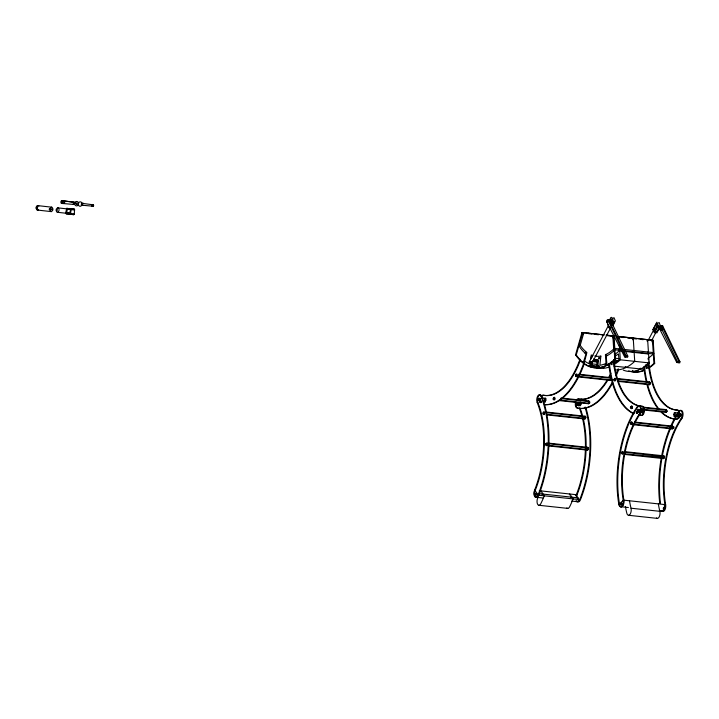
<?xml version="1.0" encoding="UTF-8"?>
<svg xmlns="http://www.w3.org/2000/svg" width="719" height="719" viewBox="0 0 719 719"><rect width="100%" height="100%" fill="white"/><g stroke="black" fill="none" stroke-linecap="round" stroke-linejoin="round"><path stroke-width="1.08" d="M590.65 363.014L589.634 361.531M656.195 332.573L656.905 332.888L660.473 326.013L659.116 322.472L658.397 323.065M62.319 201.823C61.358 200.295 61.394 203.423 62.14 202.3M61.978 201.778C60.639 200.466 61.96 204.547 62.274 201.877M65.914 213.031L66.202 213.822L73.841 214.666L74.336 213.885L74.515 209.166L66.642 208.384L65.923 212.959L70.058 213.408L70.48 209.544L66.346 209.022M73.841 214.666L70.516 214.307L71.118 208.789L74.443 209.148M583.621 362.223L584.25 361.576L584.098 362.762L583.424 361.414L583.082 362.592L583.648 362.043M590.488 365.656L590.829 366.331L591.018 365.126L589.931 366.232L590.065 364.973L590.407 365.647M591.656 357.711L591.27 356.714L591.378 357.936M598.594 366.447L599.161 367.094L599.026 365.953L598.136 367.166L598.181 365.926L598.675 366.51M599.224 358.134L599.763 358.826L599.682 357.64L598.711 358.817L598.837 357.595L599.287 358.323M613.064 337.112C612.642 334.928 612.112 339.125 613.064 337.166C613.756 339.323 613.981 334.901 613.037 337.292M614.386 348.4L613.496 349.587L613.693 348.311L614.305 349.704L614.412 348.391L621.468 349.146M625.907 366.618L625.566 367.355L625.251 366.915M640.323 368.173L640.009 368.901L639.676 368.523M50.645 209.301C55.444 211.745 48.263 205.23 50.77 211.467A1.339 1.159 -83.6 0 0 51.579 211.548L52.694 210.343A2.831 2.463 -83.6 0 0 52.864 208.717L52.038 207.306A1.339 1.159 -83.6 0 0 51.229 207.216L50.123 208.42A2.831 2.463 -83.6 0 0 49.944 210.047M661.112 327.657L660.653 326.812M590.083 362.843L590.452 362.547M660.5 325.851L662.774 326.067L679.949 361.729L679.725 362.915L676.777 362.493L659.071 327.882A1.384 0.683 -83.9 0 1 658.955 327.576M71.433 209.66L74.758 210.02M582.597 333.769L582.219 333.104L582.111 334.353L583.181 333.212L583.046 334.434L582.678 333.715M542.477 399.737L542.665 398.002L541.946 397.922L545.766 398.344L545.388 401.822L544.669 401.741L545.047 398.263L545.766 398.344M580.934 402.128L580.557 405.606L576.737 405.183L577.015 402.577M577.743 402.649L577.456 405.264L576.737 405.183M580.215 402.056L579.838 405.534L580.557 405.606M590.757 359.176L591.216 354.997A68.584 33.775 -83.9 0 0 593.004 355.644M591.288 365.746L596.815 366.348L597.489 360.129L593.642 359.716L598.46 360.264L597.786 366.474L591.288 365.746L591.503 363.742M592.007 365.827L592.465 361.621M600.886 356.076L599.889 365.27A77.742 38.287 -83.9 0 0 605.937 363.472L605.632 354.584A68.584 33.775 -83.9 0 0 613.693 349.039L612.849 335.944M642.31 409.138L641.932 412.616L642.651 412.697L643.038 409.219L640.971 408.985M674 416.058L674.377 412.58L675.105 412.652L674.728 416.13L674 416.058L677.819 416.481L678.197 413.003L674.377 412.58M608.75 321.402L608.678 320.791A1.07 0.53 -83.9 0 1 609.469 320.656L610.548 320.773L611.644 324.269M661.606 327.091L661.309 326.309L661.3 327.127M655.845 332.502L651.657 340.563M71.001 213.606L74.336 213.885M590.443 362.637L590.65 362.286A1.321 0.647 -83.9 0 0 590.865 363.841L591.593 363.895L610.593 327.918M591.575 357.46L592.105 356.804M603.475 367.032L603.663 367.76L604.086 367.337M637.115 370.653L637.304 371.381L637.726 370.959M655.045 329.653L657.543 324.682M609.038 321.501L608.849 320.674L608.427 321.051M662.559 327.262L662.199 326.444M612.04 379.264L611.357 379.947L610.97 378.257L578.75 374.788M593.543 359.491L593.543 358.88M610.584 324.098L609.469 320.656M660.797 327.028L661.121 327.549M662.226 329.715L661.129 326.219A1.07 0.53 -83.9 0 0 660.455 326.067M618.484 368.955L617.918 369.063M632.918 370.447L632.316 370.555M638.427 371.094L637.861 371.211M606.162 335.189L614.008 336.07L615.5 359.284L614.781 359.203A80.177 39.482 -83.9 0 1 575.542 354.827L581.986 332.493L604.149 334.874M575.542 354.827L576.261 354.898L582.705 332.573M583.855 332.699L580.224 345.3A68.584 33.775 -83.9 0 0 586.902 352.49L584.7 361.1A77.742 38.287 -83.9 0 0 589.859 364.048M588.663 333.221L588.537 333.67L591.863 334.029M602.953 335.216L603.079 334.766L601.929 334.641M622.169 337.292L622.303 336.834L618.268 336.402M664.005 457.041C665.255 454.741 664.338 459.234 663.278 457.805M663.394 507.974L663.736 509.322L663.996 507.632M577.725 498.528L578.382 498.051L578.453 499.337M36.678 208.366L36.804 207.099M583.244 362.7L586.03 353.91A70.435 34.683 -83.9 0 1 578.894 345.776M608.13 321.025L608.634 320.71M631.597 422.359C631.704 426.358 632.864 419.77 631.462 423.626C629.341 422.466 633.008 421.756 631.273 423.904L672.301 428.317L672.759 427.589L672.472 426.727L634.742 422.673M591.62 363.85L591.638 363.805A2.31 1.258 27.8 0 0 591.674 363.562A1.321 0.647 -83.9 0 1 590.865 363.841L589.931 363.149A0.971 0.476 -83.9 0 1 589.247 363.221A0.971 0.476 -83.9 0 1 589.319 361.855L608.625 325.15M545.02 399.773L544.975 400.267M677.568 414.89L677.631 414.593A80.177 39.482 -83.9 0 0 662.576 454.848M82.613 204.573C80.932 206.695 80.834 201.949 82.595 203.854M672.625 426.978C673.685 425.45 673.523 429.216 672.633 428.164M663.322 508.908L663.448 507.965M680.462 414.207L678.808 417.883L680.947 415.852A1.043 0.512 -83.9 0 0 681.217 414.342A1.043 0.512 -83.9 0 0 680.462 414.207L679.743 414.126A1.043 0.512 -83.9 0 1 680.498 414.261A1.043 0.512 -83.9 0 1 680.228 415.78L678.368 417.811M590.91 361.702L590.38 361.648A1.321 0.647 -83.9 0 0 590.218 363.598A1.321 0.647 -83.9 0 0 591.198 363.392L591.98 361.603M608.373 325.33L608.337 325.986A4.269 2.337 27.8 0 0 608.849 327.073L610.089 328.089M653.796 330.012L653.508 330.848A4.269 2.337 27.8 0 0 654.02 331.935L655.764 332.78M593.211 360.327L591.737 363.446L591.198 363.392M576.683 403.17L576.629 403.665M576.782 403.647L576.818 403.197M638.787 410.252L638.733 410.747M607.861 324.044L609.128 327.963L610.027 326.929M636.333 412.338L636.504 413.38L638.472 411.286A1.043 0.512 -83.9 0 0 638.742 409.767A1.043 0.512 -83.9 0 0 637.996 409.632L636.351 412.302L637.07 412.382L638.715 409.713A1.043 0.512 -83.9 0 1 639.47 409.848A1.043 0.512 -83.9 0 1 639.2 411.358L637.34 413.398L636.639 413.29M637.07 412.382L637.313 413.416M609.784 320.404C611.123 312.262 615.482 322.696 611.527 324.098M610.287 320.485L611.213 318.742L612.435 321.33L611.51 323.074M610.871 322.66L612.157 320.225M613.226 318.202L613.972 317.645L615.338 320.818L613.046 325.545M611.527 322.463L612.453 320.719M612.75 325.051L614.592 321.564L612.435 321.33M654.838 331.432L653.616 328.844L656.384 323.604L657.606 326.192L654.838 331.432L656.995 331.666L659.763 326.426L657.606 326.192M648.412 339.916L653.544 330.192M657.624 325.581L655.782 329.077L653.616 328.844M663.97 457.742L624.766 453.842M61.897 201.778L61.843 202.264M545.11 400.267L545.173 399.827M674.036 414.53L674.107 414.108M677.46 414.432L677.406 414.926M589.364 361.324L590.569 361.522M69.842 208.878L66.84 208.312M545.748 399.854L545.694 400.348M580.188 403.566L580.134 404.051M580.907 403.638L580.862 404.132M632.828 339.808L632.747 338.622M647.244 341.363L647.136 340.177M652.771 341.956L652.537 340.833M649.131 382.688C649.985 384.243 649.652 384.207 649.185 382.724M642.391 411.124L642.418 410.657M643.11 411.196L643.154 410.774M674.674 414.117L674.62 414.611M577.492 403.736L577.555 403.314M580.278 404.051L580.323 403.593M611.411 378.401L611.492 378.311A1.384 0.683 -83.9 0 0 610.512 378.023M652.016 341.92L651.971 340.698M642.292 410.648L642.238 411.133M674.755 414.611L674.808 414.144M678.179 414.512L678.125 414.998M678.269 414.998L678.323 414.557M58.5 211.745L57.799 212.24A1.339 1.159 -83.6 0 1 56.981 212.15L56.163 210.73A2.831 2.463 -83.6 0 1 56.334 209.112L57.448 207.899A1.339 1.159 -83.6 0 1 58.257 207.989L58.832 208.618M545.82 400.357L545.883 399.881M619.059 348.994L619.481 349.722L618.897 350M577.402 403.251L577.348 403.736M633.475 350.548L633.556 351.771M580.979 404.141L581.051 403.665M589.229 401.669C590.443 401.184 589.58 404.429 588.987 402.973M647.891 352.103L648.035 353.308M652.699 352.616L653.104 353.397L652.501 353.451M653.418 352.696L653.814 353.541L653.212 353.469M643.011 410.72L642.957 411.214M673.955 414.036L673.901 414.53M623.499 500.136L619.104 504.199A4.584 2.256 -83.9 0 0 621.98 506.248A4.584 2.256 -83.9 0 0 623.499 500.136L664.347 504.531A4.584 2.256 -83.9 0 1 663.43 509.879A4.584 2.256 -83.9 0 1 660.707 510.526M37.145 205.967L36.957 206.146A2.292 1.995 -83.6 0 0 36.579 206.757A0.971 0.476 -83.9 0 0 35.995 207.665A0.971 0.476 -83.9 0 0 36.363 208.69A2.292 1.995 -83.6 0 0 36.606 209.364L36.75 209.58M663.547 456.457L664.095 456.79L624.955 452.251M588.555 401.544L589.122 402.164L588.609 403.26L559.688 400.052M665.947 410.198C665.983 412.832 668.733 411.394 666.145 410.225L643.927 407.826M584.915 416.876L585.401 417.469L584.924 416.759M615.113 356.229L618.439 353.928L619.023 359.77L614.044 363.23M49.44 208.429L49.278 209.885M57.286 209.301L57.125 210.757M59.048 209.49L58.895 210.946M631.246 423.895L631.021 422.763L631.65 422.556M547.222 414.342L584.924 418.404C586.47 414.719 586.057 419.258 584.646 418.26M610.97 378.257L611.303 379.264L610.638 379.866M588.636 401.588L589.068 402.298L588.555 403.152M577.357 497.908L577.842 498.653M610.647 379.758L611.159 379.246M81.391 205.167L93.272 206.227L93.668 205.697L93.452 204.852L81.598 203.261L83.224 203.441M618.277 337.076L618.592 337.579M548.795 445.367L587.603 449.537C589.688 450.247 587.693 445.888 587.378 449.501M64.261 201.635L62.409 201.014A1.07 0.53 -83.9 0 0 61.717 202.003A1.07 0.53 -83.9 0 0 62.185 203.126L64.207 202.893L64.665 201.68M649.41 382.562L617.244 379.093M665.677 411.619L641.528 409.174M93.272 206.227C91.079 207.674 91.502 203.055 93.452 204.852M542.054 493.98L542.441 494.573M570.886 497.081L571.272 497.683M75.549 202.47L61.789 200.619A1.384 0.683 -83.9 0 0 60.953 201.922A1.384 0.683 -83.9 0 0 61.492 203.378L74.452 204.511M81.409 205.176L83.018 205.346M74.237 204.484L73.706 204.43M62.185 203.126L63.263 203.243A1.07 0.53 -83.9 0 1 63.002 203.126M61.492 203.378L63.173 203.558A1.384 0.683 -83.9 0 1 62.733 203.109M66.238 213.831L69.303 213.911M607.995 320.171L610.638 320.458L627.813 356.112L627.588 357.307L624.631 356.876L606.926 322.265A1.384 0.683 -83.9 0 1 607.007 320.306A1.384 0.683 -83.9 0 1 607.995 320.171L625.171 355.833L624.676 356.957M661.129 326.219L660.042 326.102L660.941 329.967L659.224 327.711A1.07 0.53 -83.9 0 1 659.143 327.522M659.224 327.711L660.312 327.828L661.84 330.129M606.926 322.265L607.888 322.373M659.071 327.882L660.752 328.062L661.759 330.039L660.635 329.904M610.557 323.487L611.635 323.604M661.129 328.925L662.226 329.086M606.36 335.117L614.17 335.962M614.008 336.07L613.28 335.989L614.781 359.203M648.862 368.047A80.177 39.482 -83.9 0 0 654.667 363.499L653.167 340.285L617.657 336.456L618.807 336.582L618.942 338.703M595.188 334.389L598.514 334.739M607.384 335.701L611.824 336.177M621.018 337.283L623.229 337.526M627.669 338.002L629.889 338.236M634.32 338.721L636.54 338.955M640.98 339.431L643.19 339.674M623.688 349.389L652.888 352.535M621.908 350.557L614.889 349.802A70.435 34.683 -83.9 0 1 606.18 356.157L607.016 365.351L608.93 365.567M624.128 350.8L653.328 353.937A70.435 34.683 -83.9 0 1 647.945 358.404M619.733 350.881L621.944 351.115M625.278 351.474L648.565 353.982M625.171 355.833L627.813 356.112M660.132 325.788L677.307 361.441L679.949 361.729M614.844 358.197L619.275 358.673M614.682 364.236A80.177 39.482 -83.9 0 0 620.308 359.806L649.14 362.906L647.639 339.692M648.682 367.625A80.177 39.482 -83.9 0 0 653.939 363.428L654.667 363.499M613.936 360.12L618.376 360.596M598.46 360.264L597.741 360.183L597.067 366.393L597.786 366.474M614.116 361.882L616.336 362.124M592.977 361.154L596.824 361.567M591.962 361.468L596.77 361.981M614.035 366.115L644.494 369.386M591.701 363.859L596.509 364.38M636.225 370.609L636.953 370.689M578.813 374.204L611.042 377.673M616.192 378.383L649.527 381.978M578.579 376.379L610.799 379.848M618.178 380.8L649.293 384.144M578.516 376.963L610.737 380.432M618.115 381.385L649.23 384.737M561.036 397.993L588.816 400.986M642.876 407.125L666.207 409.632M560.973 398.587L588.753 401.57M678.197 413.003L677.478 412.922L677.1 416.4L677.819 416.481M558.519 400.519L588.519 403.745M539.493 398.623L540.32 402.577L538.666 400.124A1.043 0.512 -83.9 0 1 538.729 398.587A1.043 0.512 -83.9 0 1 539.493 398.623L540.212 398.694L541.065 402.631L539.385 400.204A1.043 0.512 -83.9 0 1 539.448 398.668A1.043 0.512 -83.9 0 1 540.212 398.694M641.465 409.767L665.911 412.391M637.996 409.632L638.715 409.713M538.666 400.124L539.385 400.204M580.601 404.635L580.413 404.617A1.043 0.512 -83.9 0 1 580.593 402.91M638.472 411.286L639.2 411.358M680.228 415.78L680.947 415.852M540.535 401.624L541.245 401.66M678.107 416.795L678.826 416.876M540.023 402.487L540.751 402.568M537.165 402.496A71.01 34.97 -83.9 0 1 534.541 490.295A4.584 2.256 -83.9 0 0 534.702 496.604A4.584 2.256 -83.9 0 0 537.947 495.229A80.177 39.482 -83.9 0 0 540.922 396.097A4.584 2.256 -83.9 0 0 537.722 396.043A4.584 2.256 -83.9 0 0 537.165 402.496L537.893 402.577A71.01 34.97 -83.9 0 1 535.26 490.376A4.584 2.256 -83.9 0 0 535.43 496.676A4.584 2.256 -83.9 0 0 538.666 495.31A80.177 39.482 -83.9 0 0 541.641 396.178A4.584 2.256 -83.9 0 0 538.441 396.124A4.584 2.256 -83.9 0 0 537.893 402.577M678.394 417.784L679.113 417.865M639.434 413.928A4.584 2.256 -83.9 0 0 640.269 407.502A4.584 2.256 -83.9 0 0 637.142 406.855A80.177 39.482 -83.9 0 0 618.807 504.289A4.584 2.256 -83.9 0 0 621.674 506.338A4.584 2.256 -83.9 0 0 623.193 500.217A71.01 34.97 -83.9 0 1 639.434 413.928L640.153 414A4.584 2.256 -83.9 0 0 640.997 407.583A4.584 2.256 -83.9 0 0 637.861 406.936A80.177 39.482 -83.9 0 0 619.526 504.37A4.584 2.256 -83.9 0 0 622.402 506.419A4.584 2.256 -83.9 0 0 623.912 500.298A71.01 34.97 -83.9 0 1 640.153 414M661.219 510.598A4.584 2.256 -83.9 0 0 663.988 510.139A4.584 2.256 -83.9 0 0 664.94 504.711A71.01 34.97 -83.9 0 1 681.181 418.422L681.9 418.494A4.584 2.256 -83.9 0 0 682.744 412.077A4.584 2.256 -83.9 0 0 679.608 411.43A80.177 39.482 -83.9 0 0 679.104 412.176M546.332 412.05L585.14 416.229M546.269 412.634L585.086 416.813M634.796 422.08L672.544 426.142M547.159 414.935L584.862 418.988M631.174 424.48L672.247 428.901M547.905 443.066L587.818 447.362M625.027 451.667L663.835 455.846M547.842 443.659L587.765 447.955M548.732 445.951L587.549 450.13M624.703 454.426L663.511 458.605M534.541 490.295L535.26 490.376M539.304 490.726L575.73 494.645L579.146 499.579A4.584 2.256 -83.9 0 1 575.901 500.945M575.964 495.795A4.584 2.256 -83.9 0 1 576.287 494.789L577.006 494.87A71.01 34.97 -83.9 0 0 580.044 408.077M623.193 500.217L623.912 500.298M664.94 504.711L665.659 504.792A71.01 34.97 -83.9 0 1 681.9 418.494M539.358 493.692L576.899 497.728L577.285 498.33M538.297 495.175L534.882 490.25A4.584 2.256 -83.9 0 0 535.053 496.55A4.584 2.256 -83.9 0 0 538.297 495.175L579.146 499.579M536.266 497.278L542.89 497.988M571.596 501.08L577.114 501.673M620.641 506.688L628.37 507.524M659.278 510.85L661.489 511.083M629.502 500.784A71.01 34.97 -83.9 0 0 631.021 508.216L659.853 511.317A4.584 2.256 -83.9 0 1 659.224 516.826A4.584 2.256 -83.9 0 1 656.447 517.941M538.729 505.259L567.776 508.387M628.532 515.28L657.364 518.39M38.035 205.652L51.642 207.18M57.862 207.863L67.011 208.887M37.559 210.074L51.166 211.593M57.385 212.276L67.55 213.417M621.153 336.708L653.167 340.285M581.986 332.493L603.933 334.946M543.321 401.588L545.388 401.822M639.865 412.382L642.651 412.697M74.983 202.399L61.789 200.619M75.144 202.623L74.309 203.091L74.425 204.106M63.488 201.131L65.339 201.751M625.638 357.055L626.132 355.932L608.957 320.279A1.384 0.683 -83.9 0 0 608.13 320.162A1.384 0.683 -83.9 0 0 607.726 321.752M676.795 362.529L677.307 361.441M678.457 362.673L679.006 361.666L661.813 325.968A1.384 0.683 -83.9 0 0 660.851 326.049M660.536 327.01L660.572 326.777A1.384 0.683 -83.9 0 0 660.752 328.062M610.817 364.245L611.474 364.2L611.465 361.936M646.174 364.982L647.028 368.505L647.289 363.976M645.455 364.91L646.273 368.425L646.597 364.812M611.186 362.241L611.86 364.722L612.184 362.008M652.448 340.204L653.939 363.428M651.297 340.078L651.324 340.545M633.223 338.137L634.724 361.351A80.177 39.482 -83.9 0 1 615.68 369.952M632.073 338.011L632.1 338.478M619.356 345.039L620.308 359.806M660.312 327.828A1.07 0.53 -83.9 0 1 660.168 326.812M661.875 326.058A1.384 0.683 -83.9 0 1 662.774 326.067M609.478 321.069A1.384 0.683 -83.9 0 1 610.638 320.458M609.667 321.042A1.07 0.53 -83.9 0 1 610.548 320.773M615.5 359.284A80.177 39.482 -83.9 0 1 576.261 354.898M608.759 367.166A80.177 39.482 -83.9 0 1 596.518 367.706M619.697 350.324A70.435 34.683 -83.9 0 1 614.853 354.413M600.823 356.085A68.584 33.775 -83.9 0 1 594.775 356.067M643.936 370.195A80.177 39.482 -83.9 0 1 628.676 370.86M649.14 362.906A80.177 39.482 -83.9 0 1 623.274 370.123M648.529 353.424A70.435 34.683 -83.9 0 1 647.999 353.937M644.655 370.276A80.177 39.482 -83.9 0 1 630.878 371.408M81.687 203.082A1.42 0.701 -83.9 0 1 81.436 205.364M83.368 203.261A1.42 0.701 -83.9 0 1 83.512 203.729M81.22 205.913A2.22 1.932 -83.6 0 1 78.515 205.239A2.22 1.932 -83.6 0 1 79.288 202.138A2.22 1.932 -83.6 0 1 81.93 203.028M63.092 200.952A1.384 0.683 -83.9 0 1 63.47 200.799M73.491 204.502A1.438 0.71 -83.9 0 1 73.742 202.174M68.602 212.824A2.427 2.112 -83.6 0 1 68.26 213.148M68.305 213.228A1.411 1.231 -83.6 0 1 66.858 213.076M66.921 213.004A2.427 2.112 -83.6 0 1 67.325 209.265M37.082 205.859A1.573 1.366 -83.6 0 1 38.871 206.164M38.637 209.589A1.573 1.366 -83.6 0 1 36.669 209.669M37.253 206.982A0.971 0.476 -83.9 0 1 37.774 207.045M37.604 208.663A0.971 0.476 -83.9 0 1 37.046 208.537A0.971 0.476 -83.9 0 1 37.02 207.423M588.178 401.553A1.384 0.683 -83.9 0 1 589.238 401.4A1.384 0.683 -83.9 0 1 588.969 403.494A1.384 0.683 -83.9 0 1 587.998 402.964M611.554 379.228A1.384 0.683 -83.9 0 1 610.988 380.369A1.384 0.683 -83.9 0 1 610.305 379.974M610.871 373.206A71.01 34.97 -83.9 0 1 608.625 377.529M607.187 379.992A71.01 34.97 -83.9 0 1 578.175 398.982A4.584 2.256 -83.9 0 0 576.431 399.998M575.515 402.263A4.584 2.256 -83.9 0 0 577.006 408.059A80.177 39.482 -83.9 0 0 612.04 382.643M617.864 369.8A80.177 39.482 -83.9 0 1 615.815 374.833M610.269 375.902A71.01 34.97 -83.9 0 1 609.344 377.601M607.906 380.072A71.01 34.97 -83.9 0 1 578.894 399.054A4.584 2.256 -83.9 0 0 577.159 400.079M576.234 402.343A4.584 2.256 -83.9 0 0 577.725 408.14A80.177 39.482 -83.9 0 0 612.759 382.724M618.583 369.881A80.177 39.482 -83.9 0 1 616.165 375.749M541.048 402.334A4.584 2.256 -83.9 0 1 540.85 400.645M541.793 396.609A4.584 2.256 -83.9 0 1 543.726 395.27A71.01 34.97 -83.9 0 0 580.467 359.913M584.331 363.598A80.177 39.482 -83.9 0 1 545.11 404.68M540.329 402.254A4.584 2.256 -83.9 0 1 540.346 398.479M541.065 396.537A4.584 2.256 -83.9 0 1 543.007 395.189A71.01 34.97 -83.9 0 0 579.981 359.185M583.837 362.888A80.177 39.482 -83.9 0 1 544.391 404.599M587.342 447.667A1.384 0.683 -83.9 0 1 588.277 447.829A1.384 0.683 -83.9 0 1 588.079 449.735A1.384 0.683 -83.9 0 1 587.135 449.752M584.583 416.661A1.384 0.683 -83.9 0 1 585.581 416.669A1.384 0.683 -83.9 0 1 585.347 418.683A1.384 0.683 -83.9 0 1 584.376 418.395M577.096 501.053A4.584 2.256 -83.9 0 0 580.422 499.804A80.177 39.482 -83.9 0 0 585.733 407.251M576.458 497.197A4.584 2.256 -83.9 0 1 577.006 494.87M579.316 407.997A71.01 34.97 -83.9 0 1 576.287 494.789M576.377 500.972A4.584 2.256 -83.9 0 0 579.703 499.723A80.177 39.482 -83.9 0 0 585.014 407.17M581.464 399.387A4.584 2.256 -83.9 0 1 582.336 399.404M579.307 405.786A4.584 2.256 -83.9 0 1 579.514 402.298M580.512 399.413A4.584 2.256 -83.9 0 1 581.716 399.378M578.615 405.911A4.584 2.256 -83.9 0 1 578.795 402.227M569.358 494.897A71.01 34.97 -83.9 0 0 569.727 493.998L573.133 498.932A80.177 39.482 -83.9 0 1 569.664 506.733A4.584 2.256 -83.9 0 1 566.842 507.938M540.526 491.787A71.01 34.97 -83.9 0 0 540.895 490.897L544.301 495.822A80.177 39.482 -83.9 0 1 540.832 503.633A4.584 2.256 -83.9 0 1 537.587 504.235A4.584 2.256 -83.9 0 1 537.812 497.809A71.01 34.97 -83.9 0 0 538.019 497.395M575.416 495.643A4.584 2.256 -83.9 0 1 575.73 494.645M648.223 362.538A71.01 34.97 -83.9 0 0 677.028 410.028A4.584 2.256 -83.9 0 1 678.889 414.656A4.584 2.256 -83.9 0 1 676.22 419.15A80.177 39.482 -83.9 0 1 661.219 412.248M658.937 409.812A80.177 39.482 -83.9 0 1 646.893 384.413M646.246 381.762A80.177 39.482 -83.9 0 1 643.82 366.78M648.88 361.918A71.01 34.97 -83.9 0 0 677.747 410.1A4.584 2.256 -83.9 0 1 679.608 414.728A4.584 2.256 -83.9 0 1 676.939 419.222A80.177 39.482 -83.9 0 1 661.938 412.329M659.107 409.228A80.177 39.482 -83.9 0 1 647.612 384.494M646.965 381.834A80.177 39.482 -83.9 0 1 644.467 366.178M648.143 359.509A4.584 2.256 -83.9 0 1 648.304 359.788M648.96 382.391A1.384 0.683 -83.9 0 1 649.949 382.382A1.384 0.683 -83.9 0 1 649.769 384.359A1.384 0.683 -83.9 0 1 648.79 384.279M613.837 359.536A71.01 34.97 -83.9 0 0 642.579 406.316A4.584 2.256 -83.9 0 1 644.44 410.944A4.584 2.256 -83.9 0 1 641.779 415.438A80.177 39.482 -83.9 0 1 639.209 415.196M634.104 413.641A80.177 39.482 -83.9 0 1 609.442 363.751M613.262 360.857A71.01 34.97 -83.9 0 0 641.86 406.244A4.584 2.256 -83.9 0 1 643.721 410.864A4.584 2.256 -83.9 0 1 641.051 415.366A80.177 39.482 -83.9 0 1 638.49 415.115M633.385 413.56A80.177 39.482 -83.9 0 1 608.714 363.67M665.569 410.207A1.384 0.683 -83.9 0 1 666.63 410.046A1.384 0.683 -83.9 0 1 666.36 412.149A1.384 0.683 -83.9 0 1 665.39 411.61M671.87 426.753A1.384 0.683 -83.9 0 1 672.93 426.511A1.384 0.683 -83.9 0 1 672.696 428.623A1.384 0.683 -83.9 0 1 671.717 428.164M663.313 456.179A1.384 0.683 -83.9 0 1 664.275 456.34A1.384 0.683 -83.9 0 1 664.014 458.309A1.384 0.683 -83.9 0 1 663.062 458.057M665.659 504.792A4.584 2.256 -83.9 0 1 664.662 510.292A4.584 2.256 -83.9 0 1 661.857 510.544M681.181 418.422A4.584 2.256 -83.9 0 0 682.025 411.996A4.584 2.256 -83.9 0 0 678.889 411.349A80.177 39.482 -83.9 0 0 661.857 454.776M660.509 503.561A80.177 39.482 -83.9 0 1 661.992 457.949M659.79 503.48A80.177 39.482 -83.9 0 1 661.273 457.868M659.853 511.317A71.01 34.97 -83.9 0 1 658.334 503.884M631.021 508.216A4.584 2.256 -83.9 0 1 629.862 514.534A4.584 2.256 -83.9 0 1 626.824 513.231A80.177 39.482 -83.9 0 1 625.395 506.455M543.573 413.272L544.067 413.928L544.382 412.661L544.139 413.964L543.528 413.407L544.031 412.293L543.106 414L543.267 412.221L543.681 413.272M546.251 444.414C546.817 446.418 547.626 441.969 546.737 445.178C545.451 444.198 547.77 442.347 546.251 444.414M607.106 321.258C607.879 323.262 607.834 318.787 607.106 321.258M553.819 398.73C553.729 400.061 554.942 399.027 554.619 398.425C554.834 400.923 552.758 398.236 554.439 397.814C553.882 396.537 551.815 400.834 553.828 398.668M576.045 375.417L576.53 376.082L576.845 374.815L576.602 376.127L575.991 375.543L576.503 374.446L575.586 376.154L575.739 374.374L576.153 375.399M614.529 379.713C614.466 381.097 615.761 379.974 615.284 379.156C615.77 381.591 613.433 379.83 615.033 378.751C614.952 377.709 612.345 381.6 614.529 379.713M631.219 407.376C631.102 408.608 632.325 407.862 632.01 407.017C632.235 409.542 630.132 406.873 631.83 406.46C631.327 405.246 629.179 409.515 631.219 407.322M621.477 452.826C622.268 455.711 623.894 450.534 622.196 452.997C623.822 454.588 622.357 449.851 621.477 452.826M620.812 503.929C621.683 506.598 621.872 500.918 620.812 503.929M621.117 503.839C622.214 507.389 622.456 500.712 621.117 503.839M622.384 452.619L622.321 453.078L622.384 452.619M673.236 427.589C674.071 430.295 674.35 424.543 673.236 427.589M652.879 329.5L654.551 332.852L658.307 325.779L656.878 322.184L652.879 329.5M535.197 494.312C536.76 497.539 537.479 491.436 535.916 494.663C536.725 492.946 535.421 493.099 535.61 494.825C536.716 495.328 535.529 491.85 535.197 494.312M545.487 444.279C546.269 447.038 546.629 441.331 545.487 444.279M578.507 345.102C578.786 346.98 579.307 343.772 579.856 344.769C579.685 347.744 578.966 342.873 578.507 345.102M584.96 352.813C585.563 354.8 585.787 350.566 584.969 352.75M586.345 352.777C585.706 355.123 585.626 350.908 586.345 352.777M605.371 355.087C606 357.1 606.162 352.813 605.371 355.087M605.308 364.578C605.569 366.492 606.153 363.122 606.665 364.308C606.405 367.202 605.856 362.448 605.308 364.524M606.09 355.168C606.647 357.172 606.989 353.002 606.099 355.105M649.652 383.461C650.371 386.238 650.902 380.576 649.661 383.38M75.899 203.594C77.014 206.632 78.137 201.023 75.917 203.513M67.155 209.184L66.732 213.049L70.201 213.435L70.624 209.571L67.155 209.184M590.578 363.176A0.971 0.476 -83.9 0 0 590.398 361.612A0.971 0.476 -83.9 0 0 589.778 362.924A0.971 0.476 -83.9 0 0 590.578 363.176M78.092 205.113A2.22 1.932 -83.6 0 0 77.068 201.491A2.22 1.932 -83.6 0 0 74.812 204.412A2.22 1.932 -83.6 0 0 78.092 205.113M554.735 399.413A1.384 0.683 -83.9 0 0 554.367 397.274A1.384 0.683 -83.9 0 0 553.558 399.279A1.384 0.683 -83.9 0 0 554.735 399.413M576.953 376.1A1.384 0.683 -83.9 0 0 576.593 373.961A1.384 0.683 -83.9 0 0 575.775 375.965A1.384 0.683 -83.9 0 0 576.953 376.1M547.141 445.151A1.384 0.683 -83.9 0 0 546.844 442.958A1.384 0.683 -83.9 0 0 545.982 444.881A1.384 0.683 -83.9 0 0 547.141 445.151M544.463 414.009A1.384 0.683 -83.9 0 0 544.166 411.816A1.384 0.683 -83.9 0 0 543.303 413.749A1.384 0.683 -83.9 0 0 544.463 414.009M615.446 380.405A1.384 0.683 -83.9 0 0 615.078 378.266A1.384 0.683 -83.9 0 0 614.269 380.27A1.384 0.683 -83.9 0 0 615.446 380.405M632.127 408.059A1.384 0.683 -83.9 0 0 631.767 405.929A1.384 0.683 -83.9 0 0 630.949 407.934A1.384 0.683 -83.9 0 0 632.127 408.059M631.839 423.904A1.384 0.683 -83.9 0 0 631.516 421.729A1.384 0.683 -83.9 0 0 630.671 423.689A1.384 0.683 -83.9 0 0 631.839 423.904M623.148 453.581A1.384 0.683 -83.9 0 0 622.807 451.433A1.384 0.683 -83.9 0 0 621.98 453.41A1.384 0.683 -83.9 0 0 623.148 453.581"/></g></svg>
